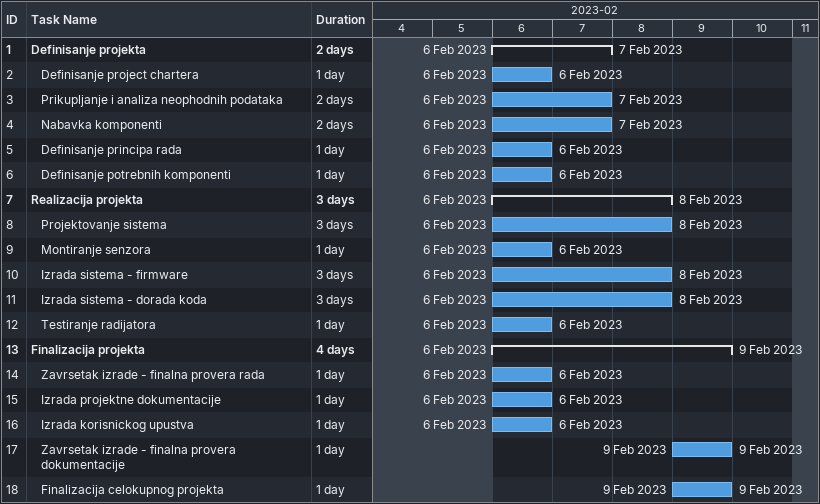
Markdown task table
| ID | Level | Task | Duration | Start | Finish |
|---|---|---|---|---|---|
| 1 | 1 | **Definisanje projekta** | 2d | 2023-02-06 | 2023-02-07 |
| 2 | 2 | Definisanje project chartera | 1d | 2023-02-06 | 2023-02-06 |
| 3 | 2 | Prikupljanje i analiza neophodnih podataka | 2d | 2023-02-06 | 2023-02-07 |
| 4 | 2 | Nabavka komponenti | 2d | 2023-02-06 | 2023-02-07 |
| 5 | 2 | Definisanje principa rada | 1d | 2023-02-06 | 2023-02-06 |
| 6 | 2 | Definisanje potrebnih komponenti | 1d | 2023-02-06 | 2023-02-06 |
| 7 | 1 | **Realizacija projekta** | 3d | 2023-02-06 | 2023-02-08 |
| 8 | 2 | Projektovanje sistema | 3d | 2023-02-06 | 2023-02-08 |
| 9 | 2 | Montiranje senzora | 1d | 2023-02-06 | 2023-02-06 |
| 10 | 2 | Izrada sistema - firmware | 3d | 2023-02-06 | 2023-02-08 |
| 11 | 2 | Izrada sistema - dorada koda | 3d | 2023-02-06 | 2023-02-08 |
| 12 | 2 | Testiranje radijatora | 1d | 2023-02-06 | 2023-02-06 |
| 13 | 1 | **Finalizacija projekta** | 4d | 2023-02-06 | 2023-02-09 |
| 14 | 2 | Zavrsetak izrade - finalna provera rada | 1d | 2023-02-06 | 2023-02-06 |
| 15 | 2 | Izrada projektne dokumentacije | 1d | 2023-02-06 | 2023-02-06 |
| 16 | 2 | Izrada korisnickog upustva | 1d | 2023-02-06 | 2023-02-06 |
| 17 | 2 | Zavrsetak izrade - finalna provera dokumentacije | 1d | 2023-02-09 | 2023-02-09 |
| 18 | 2 | Finalizacija celokupnog projekta | 1d | 2023-02-09 | 2023-02-09 |
